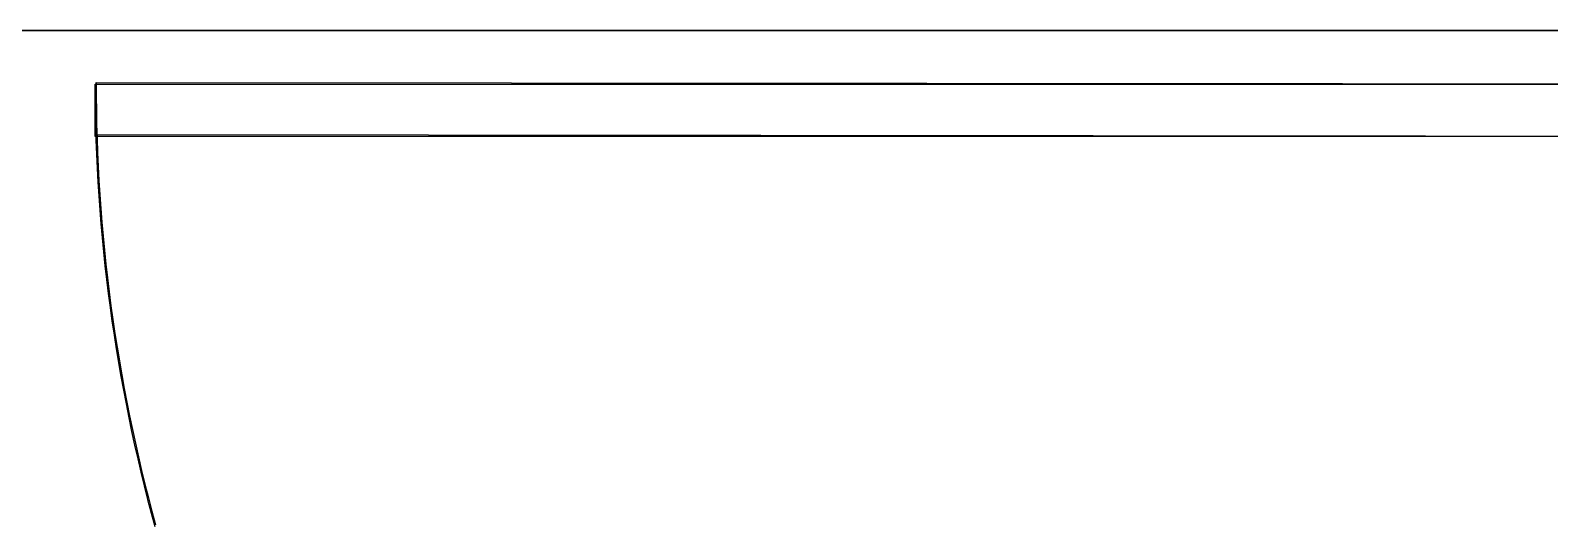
# Model space of a CAD drawing. Header units: millimetres. Extents: x -957 to 3394, y -3 to 3008.
# Drawn here: x 356.22 to 391.05, y 2123.87 to 2135.23 of the extents above; entities that cross this region are included whole.
import ezdxf

# ---------------------------------------------------------------- set-up
doc = ezdxf.new("R2010")
doc.units = ezdxf.units.MM
for name, color, linetype in [('PDF_0', 7, 'CONTINUOUS'), ('PDF_BH_005_MASTERPLAN$0$I-', 7, 'CONTINUOUS'), ('PDF_BH_005_MASTERPLAN$0$I1', 7, 'CONTINUOUS')]:
    doc.layers.add(name, color=color, linetype=linetype)

msp = doc.modelspace()

# ---------------------------------------------------------------- linework, layer by layer
at = {"layer": 'PDF_0'}
msp.add_lwpolyline([(395.884, 2135.234), (337.489, 2135.234), (395.892, 2135.234)], dxfattribs=at)
at = {"layer": 'PDF_BH_005_MASTERPLAN$0$I-'}
for centre, radius, start, end in [((395.825, 2134.004), 38.121, 179.9999, 195.421), ((395.825, 2134.007), 38.095, 179.9506, 195.3726)]:
    msp.add_arc(centre, radius, start, end, dxfattribs=at)
at = {"layer": 'PDF_BH_005_MASTERPLAN$0$I1'}
for points in [[(395.825, 2132.803), (357.704, 2132.803), (357.704, 2134.004), (395.825, 2134.004)], [(395.826, 2132.807), (357.729, 2132.839), (357.73, 2134.04), (395.827, 2134.007)]]:
    msp.add_lwpolyline(points, close=True, dxfattribs=at)

doc.saveas('drawing.dxf')
